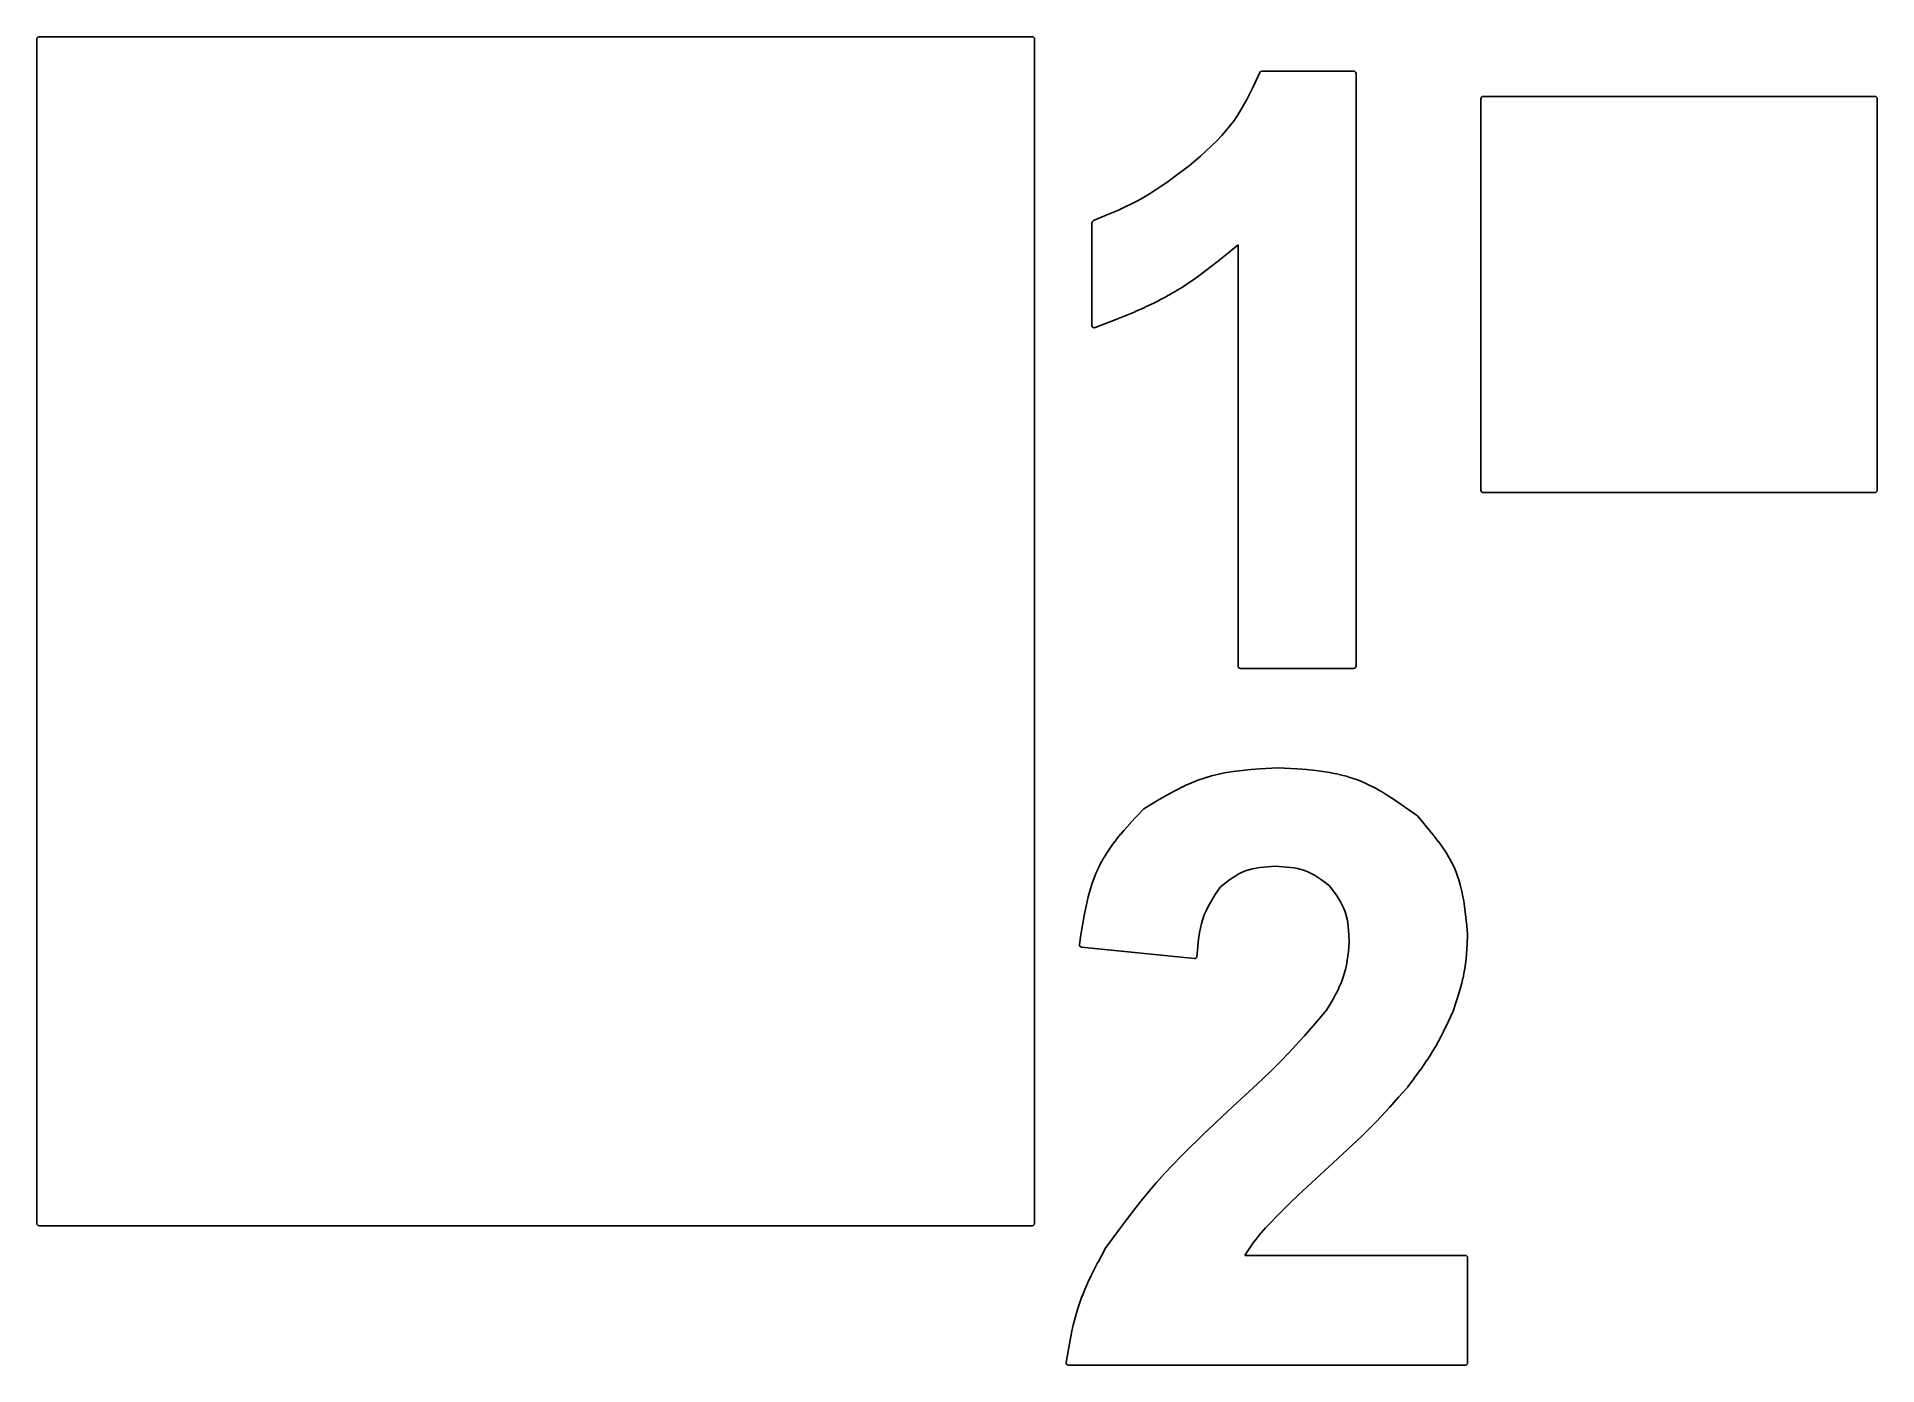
# Model space of a CAD drawing. Extents: x -144 to 91, y -74 to 96.
import ezdxf

# ---------------------------------------------------------------- set-up
doc = ezdxf.new("R2010")
doc.units = 0

msp = doc.modelspace()

# ---------------------------------------------------------------- linework, layer by layer
at = {"layer": '1', "color": 1}
for p, q in [((-143.7, -55.606), (-143.7, 95.606)), ((-143.7, -55.606), (-143.7, 95.606)), ((-143.4, 95.907), (-16.6, 95.907)), ((-143.4, 95.907), (-16.6, 95.907)), ((-16.3, 95.606), (-16.3, 44.16)), ((-16.3, 95.606), (-16.3, -13.394)), ((11.225, 88.755), (11.642, 89.616)), ((11.225, 88.755), (11.642, 89.616)), ((11.642, 89.616), (12.453, 91.363)), ((11.642, 89.616), (12.453, 91.363)), ((12.725, 91.537), (24.449, 91.537)), ((12.725, 91.537), (24.449, 91.537)), ((24.749, 91.237), (24.749, 15.545)), ((24.749, 91.237), (24.749, 15.545)), ((9.861, 86.271), (10.34, 87.08)), ((9.861, 86.271), (10.34, 87.08)), ((10.34, 87.08), (10.792, 87.909)), ((10.34, 87.08), (10.792, 87.909)), ((10.792, 87.909), (11.225, 88.755)), ((10.792, 87.909), (11.225, 88.755)), ((40.7, 38), (40.7, 88)), ((41, 88.3), (91, 88.3)), ((91.3, 88), (91.3, 38)), ((8.524, 84.371), (8.81, 84.737)), ((8.524, 84.371), (8.81, 84.737)), ((8.81, 84.737), (9.087, 85.11)), ((8.81, 84.737), (9.087, 85.11)), ((9.087, 85.11), (9.354, 85.49)), ((9.087, 85.11), (9.354, 85.49)), ((9.354, 85.49), (9.612, 85.878)), ((9.354, 85.49), (9.612, 85.878)), ((9.612, 85.878), (9.861, 86.271)), ((9.612, 85.878), (9.861, 86.271)), ((6.287, 81.965), (6.961, 82.629)), ((6.287, 81.965), (6.961, 82.629)), ((6.961, 82.629), (7.611, 83.311)), ((6.961, 82.629), (7.611, 83.311)), ((7.611, 83.311), (7.923, 83.658)), ((7.611, 83.311), (7.923, 83.658)), ((7.923, 83.658), (8.228, 84.012)), ((7.923, 83.658), (8.228, 84.012)), ((8.228, 84.012), (8.524, 84.371)), ((8.228, 84.012), (8.524, 84.371)), ((3.435, 79.412), (4.88, 80.673)), ((3.435, 79.412), (4.88, 80.673)), ((4.88, 80.673), (5.591, 81.314)), ((4.88, 80.673), (5.591, 81.314)), ((5.591, 81.314), (6.287, 81.965)), ((5.591, 81.314), (6.287, 81.965)), ((0.576, 77.316), (2.016, 78.355)), ((0.576, 77.316), (2.016, 78.355)), ((2.016, 78.355), (3.435, 79.412)), ((2.016, 78.355), (3.435, 79.412)), ((-3.141, 74.977), (-2.377, 75.404)), ((-3.141, 74.977), (-2.377, 75.404)), ((-2.377, 75.404), (-1.625, 75.855)), ((-2.377, 75.404), (-1.625, 75.855)), ((-1.625, 75.855), (-0.883, 76.325)), ((-1.625, 75.855), (-0.883, 76.325)), ((-0.883, 76.325), (-0.149, 76.814)), ((-0.883, 76.325), (-0.149, 76.814)), ((-0.149, 76.814), (0.576, 77.316)), ((-0.149, 76.814), (0.576, 77.316)), ((-8.78, 72.437), (-7.134, 73.115)), ((-8.78, 72.437), (-7.134, 73.115)), ((-7.134, 73.115), (-6.318, 73.462)), ((-7.134, 73.115), (-6.318, 73.462)), ((-6.318, 73.462), (-5.509, 73.818)), ((-6.318, 73.462), (-5.509, 73.818)), ((-5.509, 73.818), (-4.708, 74.187)), ((-5.509, 73.818), (-4.708, 74.187)), ((-4.708, 74.187), (-3.919, 74.572)), ((-4.708, 74.187), (-3.919, 74.572)), ((-3.919, 74.572), (-3.141, 74.977)), ((-3.919, 74.572), (-3.141, 74.977)), ((-8.966, 60.047), (-8.966, 72.16)), ((-8.966, 59.047), (-8.966, 72.16)), ((9.7, 69.362), (8.08, 68.022)), ((9.7, 69.362), (8.08, 68.022)), ((9.7, 15.545), (9.7, 69.362)), ((9.7, 15.545), (9.7, 69.362)), ((5.929, 66.315), (4.84, 65.499)), ((5.929, 66.315), (4.84, 65.499)), ((5.934, 66.318), (5.929, 66.315)), ((5.934, 66.318), (5.929, 66.315)), ((7.009, 67.159), (5.934, 66.318)), ((7.009, 67.159), (5.934, 66.318)), ((7.013, 67.161), (7.009, 67.159)), ((7.013, 67.161), (7.009, 67.159)), ((8.077, 68.02), (7.013, 67.161)), ((8.077, 68.02), (7.013, 67.161)), ((8.08, 68.022), (8.077, 68.02)), ((8.08, 68.022), (8.077, 68.02)), ((2.005, 63.589), (1.424, 63.241)), ((2.005, 63.589), (1.424, 63.241)), ((2.01, 63.592), (2.005, 63.589)), ((2.01, 63.592), (2.005, 63.589)), ((2.583, 63.951), (2.01, 63.592)), ((2.583, 63.951), (2.01, 63.592)), ((2.588, 63.954), (2.583, 63.951)), ((2.588, 63.954), (2.583, 63.951)), ((3.155, 64.323), (2.588, 63.954)), ((3.155, 64.323), (2.588, 63.954)), ((3.159, 64.326), (3.155, 64.323)), ((3.159, 64.326), (3.155, 64.323)), ((3.721, 64.705), (3.159, 64.326)), ((3.721, 64.705), (3.159, 64.326)), ((3.726, 64.709), (3.721, 64.705)), ((3.726, 64.709), (3.721, 64.705)), ((4.834, 65.495), (3.726, 64.709)), ((4.834, 65.495), (3.726, 64.709)), ((4.84, 65.499), (4.834, 65.495)), ((4.84, 65.499), (4.834, 65.495)), ((-2.22, 61.362), (-3.464, 60.809)), ((-2.22, 61.362), (-3.464, 60.809)), ((-2.213, 61.365), (-2.22, 61.362)), ((-2.213, 61.365), (-2.22, 61.362)), ((-0.987, 61.948), (-2.213, 61.365)), ((-0.987, 61.948), (-2.213, 61.365)), ((-0.981, 61.951), (-0.987, 61.948)), ((-0.981, 61.951), (-0.987, 61.948)), ((-0.375, 62.256), (-0.981, 61.951)), ((-0.375, 62.256), (-0.981, 61.951)), ((-0.371, 62.258), (-0.375, 62.256)), ((-0.371, 62.258), (-0.375, 62.256)), ((0.229, 62.572), (-0.371, 62.258)), ((0.229, 62.572), (-0.371, 62.258)), ((0.233, 62.575), (0.229, 62.572)), ((0.233, 62.575), (0.229, 62.572)), ((0.827, 62.9), (0.233, 62.575)), ((0.827, 62.9), (0.233, 62.575)), ((0.832, 62.902), (0.827, 62.9)), ((0.832, 62.902), (0.827, 62.9)), ((1.419, 63.238), (0.832, 62.902)), ((1.419, 63.238), (0.832, 62.902)), ((1.424, 63.241), (1.419, 63.238)), ((1.424, 63.241), (1.419, 63.238)), ((-8.966, 59.047), (-8.966, 60.047)), ((-6.003, 59.762), (-8.557, 58.768)), ((-6.003, 59.762), (-8.557, 58.768)), ((-6, 59.763), (-6.003, 59.762)), ((-6, 59.763), (-6.003, 59.762)), ((-4.731, 60.275), (-6, 59.763)), ((-4.731, 60.275), (-6, 59.763)), ((-4.727, 60.277), (-4.731, 60.275)), ((-4.727, 60.277), (-4.731, 60.275)), ((-3.469, 60.806), (-4.727, 60.277)), ((-3.469, 60.806), (-4.727, 60.277)), ((-3.464, 60.809), (-3.469, 60.806)), ((-3.464, 60.809), (-3.469, 60.806)), ((-16.3, 44.16), (-16.3, -55.606)), ((91, 37.7), (41, 37.7)), ((24.449, 15.245), (10, 15.245)), ((15.449, 15.245), (10, 15.245)), ((24.449, 15.245), (15.449, 15.245)), ((11.341, 2.349), (12.476, 2.436)), ((11.341, 2.349), (12.476, 2.436)), ((12.476, 2.436), (12.481, 2.436)), ((12.476, 2.436), (12.481, 2.436)), ((12.481, 2.436), (14.765, 2.57)), ((12.481, 2.436), (14.765, 2.57)), ((14.799, 2.57), (17.211, 2.434)), ((14.799, 2.57), (17.211, 2.434)), ((17.211, 2.434), (17.217, 2.433)), ((17.211, 2.434), (17.217, 2.433)), ((17.217, 2.433), (18.415, 2.341)), ((17.217, 2.433), (18.415, 2.341)), ((2.111, -0.106), (2.614, 0.143)), ((2.111, -0.106), (2.614, 0.143)), ((2.614, 0.143), (2.619, 0.146)), ((2.614, 0.143), (2.619, 0.146)), ((2.619, 0.146), (3.126, 0.383)), ((2.619, 0.146), (3.126, 0.383)), ((3.126, 0.383), (3.132, 0.386)), ((3.126, 0.383), (3.132, 0.386)), ((3.132, 0.386), (3.642, 0.611)), ((3.132, 0.386), (3.642, 0.611)), ((3.642, 0.611), (3.649, 0.614)), ((3.642, 0.611), (3.649, 0.614)), ((3.649, 0.614), (4.164, 0.827)), ((3.649, 0.614), (4.164, 0.827)), ((4.164, 0.827), (4.171, 0.83)), ((4.164, 0.827), (4.171, 0.83)), ((4.171, 0.83), (4.69, 1.028)), ((4.171, 0.83), (4.69, 1.028)), ((4.69, 1.028), (4.698, 1.031)), ((4.69, 1.028), (4.698, 1.031)), ((4.698, 1.031), (5.222, 1.213)), ((4.698, 1.031), (5.222, 1.213)), ((5.222, 1.213), (5.231, 1.216)), ((5.222, 1.213), (5.231, 1.216)), ((5.231, 1.216), (5.76, 1.383)), ((5.231, 1.216), (5.76, 1.383)), ((5.76, 1.383), (5.768, 1.385)), ((5.76, 1.383), (5.768, 1.385)), ((5.768, 1.385), (6.302, 1.536)), ((5.768, 1.385), (6.302, 1.536)), ((6.302, 1.536), (6.311, 1.538)), ((6.302, 1.536), (6.311, 1.538)), ((6.311, 1.538), (6.849, 1.674)), ((6.311, 1.538), (6.849, 1.674)), ((6.849, 1.674), (6.857, 1.676)), ((6.849, 1.674), (6.857, 1.676)), ((6.857, 1.676), (7.4, 1.797)), ((6.857, 1.676), (7.4, 1.797)), ((7.4, 1.797), (7.407, 1.799)), ((7.4, 1.797), (7.407, 1.799)), ((7.407, 1.799), (7.954, 1.908)), ((7.407, 1.799), (7.954, 1.908)), ((7.954, 1.908), (7.961, 1.909)), ((7.954, 1.908), (7.961, 1.909)), ((7.961, 1.909), (8.512, 2.006)), ((7.961, 1.909), (8.512, 2.006)), ((8.512, 2.006), (8.518, 2.007)), ((8.512, 2.006), (8.518, 2.007)), ((8.518, 2.007), (9.072, 2.092)), ((8.518, 2.007), (9.072, 2.092)), ((9.072, 2.092), (9.08, 2.093)), ((9.072, 2.092), (9.08, 2.093)), ((9.08, 2.093), (10.198, 2.236)), ((9.08, 2.093), (10.198, 2.236)), ((10.198, 2.236), (10.206, 2.237)), ((10.198, 2.236), (10.206, 2.237)), ((10.206, 2.237), (11.334, 2.348)), ((10.206, 2.237), (11.334, 2.348)), ((11.334, 2.348), (11.341, 2.349)), ((11.334, 2.348), (11.341, 2.349)), ((18.415, 2.341), (18.422, 2.341)), ((18.415, 2.341), (18.422, 2.341)), ((18.422, 2.341), (19.609, 2.221)), ((18.422, 2.341), (19.609, 2.221)), ((19.609, 2.221), (19.616, 2.22)), ((19.609, 2.221), (19.616, 2.22)), ((19.616, 2.22), (20.205, 2.146)), ((19.616, 2.22), (20.205, 2.146)), ((20.205, 2.146), (20.211, 2.145)), ((20.205, 2.146), (20.211, 2.145)), ((20.211, 2.145), (20.796, 2.061)), ((20.211, 2.145), (20.796, 2.061)), ((20.796, 2.061), (20.802, 2.06)), ((20.796, 2.061), (20.802, 2.06)), ((20.802, 2.06), (21.383, 1.964)), ((20.802, 2.06), (21.383, 1.964)), ((21.383, 1.964), (21.39, 1.963)), ((21.383, 1.964), (21.39, 1.963)), ((21.39, 1.963), (21.966, 1.854)), ((21.39, 1.963), (21.966, 1.854)), ((21.966, 1.854), (21.974, 1.853)), ((21.966, 1.854), (21.974, 1.853)), ((21.974, 1.853), (22.545, 1.73)), ((21.974, 1.853), (22.545, 1.73)), ((22.545, 1.73), (22.553, 1.728)), ((22.545, 1.73), (22.553, 1.728)), ((22.553, 1.728), (23.119, 1.59)), ((22.553, 1.728), (23.119, 1.59)), ((23.119, 1.59), (23.127, 1.588)), ((23.119, 1.59), (23.127, 1.588)), ((23.127, 1.588), (23.687, 1.433)), ((23.127, 1.588), (23.687, 1.433)), ((23.687, 1.433), (23.696, 1.43)), ((23.687, 1.433), (23.696, 1.43)), ((23.696, 1.43), (24.25, 1.258)), ((23.696, 1.43), (24.25, 1.258)), ((24.26, 1.255), (24.807, 1.064)), ((24.26, 1.255), (24.807, 1.064)), ((24.817, 1.06), (25.357, 0.849)), ((24.817, 1.06), (25.357, 0.849)), ((25.366, 0.845), (25.899, 0.616)), ((25.366, 0.845), (25.899, 0.616)), ((25.899, 0.616), (25.908, 0.612)), ((25.899, 0.616), (25.908, 0.612)), ((25.908, 0.612), (26.435, 0.365)), ((25.908, 0.612), (26.435, 0.365)), ((26.435, 0.365), (26.443, 0.361)), ((26.435, 0.365), (26.443, 0.361)), ((26.443, 0.361), (26.964, 0.098)), ((26.443, 0.361), (26.964, 0.098)), ((26.964, 0.098), (26.971, 0.094)), ((26.964, 0.098), (26.971, 0.094)), ((26.971, 0.094), (27.487, -0.184)), ((26.971, 0.094), (27.487, -0.184)), ((-2.342, -2.666), (-0.388, -1.486)), ((-2.342, -2.666), (-0.388, -1.486)), ((-0.388, -1.486), (-0.383, -1.483)), ((-0.388, -1.486), (-0.383, -1.483)), ((-0.383, -1.483), (0.601, -0.915)), ((-0.383, -1.483), (0.601, -0.915)), ((0.601, -0.915), (0.607, -0.911)), ((0.601, -0.915), (0.607, -0.911)), ((0.607, -0.911), (1.6, -0.37)), ((0.607, -0.911), (1.6, -0.37)), ((1.6, -0.37), (1.606, -0.366)), ((1.6, -0.37), (1.606, -0.366)), ((1.606, -0.366), (2.106, -0.108)), ((1.606, -0.366), (2.106, -0.108)), ((2.106, -0.108), (2.111, -0.106)), ((2.106, -0.108), (2.111, -0.106)), ((27.487, -0.184), (27.493, -0.188)), ((27.487, -0.184), (27.493, -0.188)), ((27.493, -0.188), (28.004, -0.479)), ((27.493, -0.188), (28.004, -0.479)), ((28.004, -0.479), (28.009, -0.482)), ((28.004, -0.479), (28.009, -0.482)), ((28.009, -0.482), (28.516, -0.786)), ((28.009, -0.482), (28.516, -0.786)), ((28.516, -0.786), (28.523, -0.79)), ((28.516, -0.786), (28.523, -0.79)), ((28.523, -0.79), (29.525, -1.428)), ((28.523, -0.79), (29.525, -1.428)), ((29.525, -1.428), (29.532, -1.433)), ((29.525, -1.428), (29.532, -1.433)), ((29.532, -1.433), (30.523, -2.103)), ((29.532, -1.433), (30.523, -2.103)), ((30.523, -2.103), (30.527, -2.106)), ((30.523, -2.103), (30.527, -2.106)), ((30.527, -2.106), (31.51, -2.798)), ((30.527, -2.106), (31.51, -2.798)), ((-4.903, -5.45), (-4.092, -4.532)), ((-4.903, -5.45), (-4.092, -4.532)), ((-4.092, -4.532), (-4.088, -4.527)), ((-4.092, -4.532), (-4.088, -4.527)), ((-4.088, -4.527), (-3.253, -3.621)), ((-4.088, -4.527), (-3.253, -3.621)), ((-3.253, -3.621), (-3.251, -3.618)), ((-3.253, -3.621), (-3.251, -3.618)), ((-3.251, -3.618), (-2.405, -2.718)), ((-3.251, -3.618), (-2.405, -2.718)), ((31.51, -2.798), (31.512, -2.799)), ((31.51, -2.798), (31.512, -2.799)), ((31.512, -2.799), (32.491, -3.502)), ((31.512, -2.799), (32.491, -3.502)), ((32.543, -3.549), (33.243, -4.355)), ((32.543, -3.549), (33.243, -4.355)), ((33.243, -4.355), (33.245, -4.357)), ((33.243, -4.355), (33.245, -4.357)), ((33.245, -4.357), (33.935, -5.168)), ((33.245, -4.357), (33.935, -5.168)), ((-6.427, -7.362), (-6.068, -6.88)), ((-6.427, -7.362), (-6.068, -6.88)), ((-6.068, -6.88), (-6.064, -6.875)), ((-6.068, -6.88), (-6.064, -6.875)), ((-6.064, -6.875), (-5.692, -6.399)), ((-6.064, -6.875), (-5.692, -6.399)), ((-5.692, -6.399), (-5.688, -6.394)), ((-5.692, -6.399), (-5.688, -6.394)), ((-5.688, -6.394), (-5.304, -5.924)), ((-5.688, -6.394), (-5.304, -5.924)), ((-5.304, -5.924), (-5.301, -5.92)), ((-5.304, -5.924), (-5.301, -5.92)), ((-5.301, -5.92), (-4.907, -5.455)), ((-5.301, -5.92), (-4.907, -5.455)), ((-4.907, -5.455), (-4.903, -5.45)), ((-4.907, -5.455), (-4.903, -5.45)), ((33.935, -5.168), (33.939, -5.172)), ((33.935, -5.168), (33.939, -5.172)), ((33.939, -5.172), (34.61, -5.991)), ((33.939, -5.172), (34.61, -5.991)), ((34.61, -5.991), (34.615, -5.997)), ((34.61, -5.991), (34.615, -5.997)), ((34.615, -5.997), (35.258, -6.828)), ((34.615, -5.997), (35.258, -6.828)), ((35.258, -6.828), (35.263, -6.835)), ((35.258, -6.828), (35.263, -6.835)), ((35.263, -6.835), (35.571, -7.256)), ((35.263, -6.835), (35.571, -7.256)), ((-7.725, -9.4), (-7.432, -8.885)), ((-7.725, -9.4), (-7.432, -8.885)), ((-7.427, -8.876), (-7.115, -8.37)), ((-7.427, -8.876), (-7.115, -8.37)), ((-7.115, -8.37), (-7.11, -8.362)), ((-7.115, -8.37), (-7.11, -8.362)), ((-7.11, -8.362), (-6.781, -7.865)), ((-7.11, -8.362), (-6.781, -7.865)), ((-6.781, -7.865), (-6.776, -7.858)), ((-6.781, -7.865), (-6.776, -7.858)), ((-6.776, -7.858), (-6.432, -7.369)), ((-6.776, -7.858), (-6.432, -7.369)), ((-6.432, -7.369), (-6.427, -7.362)), ((-6.432, -7.369), (-6.427, -7.362)), ((35.571, -7.256), (35.575, -7.261)), ((35.571, -7.256), (35.575, -7.261)), ((35.575, -7.261), (35.872, -7.687)), ((35.575, -7.261), (35.872, -7.687)), ((35.872, -7.687), (35.876, -7.693)), ((35.872, -7.687), (35.876, -7.693)), ((35.876, -7.693), (36.161, -8.124)), ((35.876, -7.693), (36.161, -8.124)), ((36.161, -8.124), (36.166, -8.131)), ((36.161, -8.124), (36.166, -8.131)), ((36.166, -8.131), (36.438, -8.567)), ((36.166, -8.131), (36.438, -8.567)), ((36.438, -8.567), (36.442, -8.575)), ((36.438, -8.567), (36.442, -8.575)), ((36.442, -8.575), (36.7, -9.017)), ((36.442, -8.575), (36.7, -9.017)), ((36.7, -9.017), (36.705, -9.026)), ((36.7, -9.017), (36.705, -9.026)), ((36.705, -9.026), (36.948, -9.475)), ((36.705, -9.026), (36.948, -9.475)), ((-8.922, -12.166), (-8.723, -11.605)), ((-8.922, -12.166), (-8.723, -11.605)), ((-8.723, -11.605), (-8.72, -11.596)), ((-8.723, -11.605), (-8.72, -11.596)), ((-8.72, -11.596), (-8.504, -11.043)), ((-8.72, -11.596), (-8.504, -11.043)), ((-8.5, -11.034), (-8.266, -10.49)), ((-8.5, -11.034), (-8.266, -10.49)), ((-8.262, -10.48), (-8.009, -9.945)), ((-8.262, -10.48), (-8.009, -9.945)), ((-8.004, -9.935), (-7.731, -9.41)), ((-8.004, -9.935), (-7.731, -9.41)), ((8.987, -11.482), (8.59, -11.761)), ((8.987, -11.482), (8.59, -11.761)), ((9.389, -11.224), (8.987, -11.482)), ((9.389, -11.224), (8.987, -11.482)), ((9.796, -10.989), (9.389, -11.224)), ((9.796, -10.989), (9.389, -11.224)), ((10.211, -10.782), (9.796, -10.989)), ((10.211, -10.782), (9.796, -10.989)), ((10.635, -10.607), (10.211, -10.782)), ((10.635, -10.607), (10.211, -10.782)), ((11.073, -10.464), (10.635, -10.607)), ((11.073, -10.464), (10.635, -10.607)), ((11.525, -10.347), (11.073, -10.464)), ((11.525, -10.347), (11.073, -10.464)), ((11.99, -10.255), (11.525, -10.347)), ((11.99, -10.255), (11.525, -10.347)), ((12.465, -10.182), (11.99, -10.255)), ((12.465, -10.182), (11.99, -10.255)), ((12.949, -10.125), (12.465, -10.182)), ((12.949, -10.125), (12.465, -10.182)), ((13.441, -10.08), (12.949, -10.125)), ((13.441, -10.08), (12.949, -10.125)), ((14.423, -10.011), (13.441, -10.08)), ((14.423, -10.011), (13.441, -10.08)), ((15.396, -10.071), (14.423, -10.011)), ((15.396, -10.071), (14.423, -10.011)), ((15.884, -10.111), (15.396, -10.071)), ((15.884, -10.111), (15.396, -10.071)), ((16.364, -10.163), (15.884, -10.111)), ((16.364, -10.163), (15.884, -10.111)), ((16.836, -10.23), (16.364, -10.163)), ((16.836, -10.23), (16.364, -10.163)), ((17.298, -10.317), (16.836, -10.23)), ((17.298, -10.317), (16.836, -10.23)), ((17.748, -10.426), (17.298, -10.317)), ((17.748, -10.426), (17.298, -10.317)), ((18.184, -10.562), (17.748, -10.426)), ((18.184, -10.562), (17.748, -10.426)), ((18.608, -10.728), (18.184, -10.562)), ((18.608, -10.728), (18.184, -10.562)), ((19.023, -10.925), (18.608, -10.728)), ((19.023, -10.925), (18.608, -10.728)), ((19.43, -11.15), (19.023, -10.925)), ((19.43, -11.15), (19.023, -10.925)), ((19.832, -11.399), (19.43, -11.15)), ((19.832, -11.399), (19.43, -11.15)), ((20.229, -11.667), (19.832, -11.399)), ((20.229, -11.667), (19.832, -11.399)), ((20.624, -11.95), (20.229, -11.667)), ((20.624, -11.95), (20.229, -11.667)), ((36.952, -9.485), (37.178, -9.941)), ((36.952, -9.485), (37.178, -9.941)), ((37.183, -9.951), (37.391, -10.415)), ((37.183, -9.951), (37.391, -10.415)), ((37.396, -10.426), (37.585, -10.898)), ((37.396, -10.426), (37.585, -10.898)), ((37.589, -10.908), (37.761, -11.388)), ((37.589, -10.908), (37.761, -11.388)), ((37.764, -11.398), (37.92, -11.884)), ((37.764, -11.398), (37.92, -11.884)), ((-16.3, -13.394), (-16.3, -55.606)), ((-9.586, -14.511), (-9.441, -13.923)), ((-9.586, -14.511), (-9.441, -13.923)), ((-9.441, -13.923), (-9.44, -13.916)), ((-9.441, -13.923), (-9.44, -13.916)), ((-9.44, -13.916), (-9.283, -13.334)), ((-9.44, -13.916), (-9.283, -13.334)), ((-9.283, -13.334), (-9.281, -13.327)), ((-9.283, -13.334), (-9.281, -13.327)), ((-9.281, -13.327), (-9.111, -12.751)), ((-9.281, -13.327), (-9.111, -12.751)), ((-9.111, -12.751), (-9.109, -12.743)), ((-9.111, -12.751), (-9.109, -12.743)), ((-9.109, -12.743), (-8.925, -12.174)), ((-9.109, -12.743), (-8.925, -12.174)), ((-8.925, -12.174), (-8.922, -12.166)), ((-8.925, -12.174), (-8.922, -12.166)), ((6.786, -13.621), (6.459, -14.129)), ((6.786, -13.621), (6.459, -14.129)), ((7.445, -12.643), (6.786, -13.621)), ((7.445, -12.643), (6.786, -13.621)), ((8.197, -12.055), (7.445, -12.643)), ((8.197, -12.055), (7.445, -12.643)), ((8.59, -11.761), (8.197, -12.055)), ((8.59, -11.761), (8.197, -12.055)), ((21.38, -12.52), (20.624, -11.95)), ((21.38, -12.52), (20.624, -11.95)), ((21.96, -13.307), (21.38, -12.52)), ((21.96, -13.307), (21.38, -12.52)), ((22.247, -13.717), (21.96, -13.307)), ((22.247, -13.717), (21.96, -13.307)), ((22.519, -14.131), (22.247, -13.717)), ((22.519, -14.131), (22.247, -13.717)), ((37.92, -11.884), (37.923, -11.893)), ((37.92, -11.884), (37.923, -11.893)), ((37.923, -11.893), (38.063, -12.386)), ((37.923, -11.893), (38.063, -12.386)), ((38.063, -12.386), (38.065, -12.395)), ((38.063, -12.386), (38.065, -12.395)), ((38.065, -12.395), (38.191, -12.894)), ((38.065, -12.395), (38.191, -12.894)), ((38.191, -12.894), (38.193, -12.901)), ((38.191, -12.894), (38.193, -12.901)), ((38.193, -12.901), (38.306, -13.406)), ((38.193, -12.901), (38.306, -13.406)), ((38.306, -13.406), (38.308, -13.413)), ((38.306, -13.406), (38.308, -13.413)), ((38.308, -13.413), (38.409, -13.922)), ((38.308, -13.413), (38.409, -13.922)), ((38.409, -13.922), (38.41, -13.929)), ((38.409, -13.922), (38.41, -13.929)), ((38.41, -13.929), (38.501, -14.443)), ((38.41, -13.929), (38.501, -14.443)), ((-10.178, -17.541), (-9.965, -16.326)), ((-10.178, -17.541), (-9.965, -16.326)), ((-9.965, -16.326), (-9.964, -16.318)), ((-9.965, -16.326), (-9.964, -16.318)), ((-9.964, -16.318), (-9.723, -15.117)), ((-9.964, -16.318), (-9.723, -15.117)), ((-9.723, -15.117), (-9.722, -15.11)), ((-9.723, -15.117), (-9.722, -15.11)), ((-9.722, -15.11), (-9.587, -14.516)), ((-9.722, -15.11), (-9.587, -14.516)), ((-9.587, -14.516), (-9.586, -14.511)), ((-9.587, -14.516), (-9.586, -14.511)), ((5.376, -16.218), (5.183, -16.764)), ((5.376, -16.218), (5.183, -16.764)), ((5.603, -15.684), (5.376, -16.218)), ((5.603, -15.684), (5.376, -16.218)), ((5.863, -15.16), (5.603, -15.684)), ((5.863, -15.16), (5.603, -15.684)), ((6.15, -14.642), (5.863, -15.16)), ((6.15, -14.642), (5.863, -15.16)), ((6.459, -14.129), (6.15, -14.642)), ((6.459, -14.129), (6.15, -14.642)), ((22.77, -14.548), (22.519, -14.131)), ((22.77, -14.548), (22.519, -14.131)), ((22.997, -14.971), (22.77, -14.548)), ((22.997, -14.971), (22.77, -14.548)), ((23.195, -15.402), (22.997, -14.971)), ((23.195, -15.402), (22.997, -14.971)), ((23.36, -15.842), (23.195, -15.402)), ((23.36, -15.842), (23.195, -15.402)), ((23.495, -16.296), (23.36, -15.842)), ((23.495, -16.296), (23.36, -15.842)), ((23.602, -16.762), (23.495, -16.296)), ((23.602, -16.762), (23.495, -16.296)), ((38.501, -14.443), (38.502, -14.451)), ((38.501, -14.443), (38.502, -14.451)), ((38.502, -14.451), (38.657, -15.49)), ((38.502, -14.451), (38.657, -15.49)), ((38.657, -15.49), (38.658, -15.499)), ((38.657, -15.49), (38.658, -15.499)), ((38.658, -15.499), (38.785, -16.55)), ((38.658, -15.499), (38.785, -16.55)), ((-10.556, -20.002), (-10.372, -18.772)), ((-10.556, -20.002), (-10.372, -18.772)), ((-10.372, -18.77), (-10.179, -17.545)), ((-10.372, -18.77), (-10.179, -17.545)), ((-10.372, -18.772), (-10.372, -18.77)), ((-10.372, -18.772), (-10.372, -18.77)), ((-10.179, -17.545), (-10.178, -17.541)), ((-10.179, -17.545), (-10.178, -17.541)), ((4.776, -18.48), (4.684, -19.073)), ((4.776, -18.48), (4.684, -19.073)), ((4.887, -17.896), (4.776, -18.48)), ((4.887, -17.896), (4.776, -18.48)), ((5.021, -17.324), (4.887, -17.896)), ((5.021, -17.324), (4.887, -17.896)), ((5.183, -16.764), (5.021, -17.324)), ((5.183, -16.764), (5.021, -17.324)), ((23.687, -17.24), (23.602, -16.762)), ((23.687, -17.24), (23.602, -16.762)), ((23.752, -17.728), (23.687, -17.24)), ((23.752, -17.728), (23.687, -17.24)), ((23.801, -18.225), (23.752, -17.728)), ((23.801, -18.225), (23.752, -17.728)), ((23.838, -18.729), (23.801, -18.225)), ((23.838, -18.729), (23.801, -18.225)), ((23.891, -19.73), (23.838, -18.729)), ((23.891, -19.73), (23.838, -18.729)), ((38.785, -16.55), (38.785, -16.556)), ((38.785, -16.55), (38.785, -16.556)), ((38.785, -16.556), (38.893, -17.615)), ((38.785, -16.556), (38.893, -17.615)), ((38.893, -17.615), (38.893, -17.618)), ((38.893, -17.615), (38.893, -17.618)), ((38.893, -17.618), (38.992, -18.681)), ((38.893, -17.618), (38.992, -18.681)), ((38.992, -18.723), (38.934, -19.967)), ((38.992, -18.723), (38.934, -19.967)), ((4.108, -21.784), (-10.29, -20.345)), ((-7.811, -20.592), (-10.29, -20.345)), ((4.108, -21.784), (-7.811, -20.592)), ((4.545, -20.281), (4.437, -21.512)), ((4.545, -20.281), (4.437, -21.512)), ((4.609, -19.674), (4.545, -20.281)), ((4.609, -19.674), (4.545, -20.281)), ((4.684, -19.073), (4.609, -19.674)), ((4.684, -19.073), (4.609, -19.674)), ((23.698, -21.475), (23.77, -20.891)), ((23.698, -21.475), (23.77, -20.891)), ((23.77, -20.891), (23.891, -19.73)), ((23.77, -20.891), (23.891, -19.73)), ((38.934, -19.972), (38.853, -21.212)), ((38.934, -19.972), (38.853, -21.212)), ((38.934, -19.967), (38.934, -19.972)), ((38.934, -19.967), (38.934, -19.972)), ((23.253, -23.738), (23.396, -23.187)), ((23.253, -23.738), (23.396, -23.187)), ((23.396, -23.187), (23.515, -22.625)), ((23.396, -23.187), (23.515, -22.625)), ((23.515, -22.625), (23.615, -22.054)), ((23.515, -22.625), (23.615, -22.054)), ((23.615, -22.054), (23.698, -21.475)), ((23.615, -22.054), (23.698, -21.475)), ((38.642, -23.086), (38.539, -23.693)), ((38.642, -23.086), (38.539, -23.693)), ((38.644, -23.076), (38.642, -23.086)), ((38.644, -23.076), (38.642, -23.086)), ((38.728, -22.465), (38.644, -23.076)), ((38.728, -22.465), (38.644, -23.076)), ((38.729, -22.457), (38.728, -22.465)), ((38.729, -22.457), (38.728, -22.465)), ((38.797, -21.842), (38.729, -22.457)), ((38.797, -21.842), (38.729, -22.457)), ((38.798, -21.836), (38.797, -21.842)), ((38.798, -21.836), (38.797, -21.842)), ((38.853, -21.219), (38.798, -21.836)), ((38.853, -21.219), (38.798, -21.836)), ((38.853, -21.212), (38.853, -21.219)), ((38.853, -21.212), (38.853, -21.219)), ((22.408, -25.86), (22.657, -25.339)), ((22.408, -25.86), (22.657, -25.339)), ((22.657, -25.339), (22.882, -24.813)), ((22.657, -25.339), (22.882, -24.813)), ((22.882, -24.813), (23.082, -24.28)), ((22.882, -24.813), (23.082, -24.28)), ((23.082, -24.28), (23.253, -23.738)), ((23.082, -24.28), (23.253, -23.738)), ((38.104, -25.528), (37.931, -26.123)), ((38.104, -25.528), (37.931, -26.123)), ((38.106, -25.522), (38.104, -25.528)), ((38.106, -25.522), (38.104, -25.528)), ((38.265, -24.925), (38.106, -25.522)), ((38.265, -24.925), (38.106, -25.522)), ((38.267, -24.917), (38.265, -24.925)), ((38.267, -24.917), (38.265, -24.925)), ((38.411, -24.317), (38.267, -24.917)), ((38.411, -24.317), (38.267, -24.917)), ((38.413, -24.307), (38.411, -24.317)), ((38.413, -24.307), (38.411, -24.317)), ((38.537, -23.703), (38.413, -24.307)), ((38.537, -23.703), (38.413, -24.307)), ((20.965, -28.407), (21.564, -27.403)), ((20.965, -28.407), (21.564, -27.403)), ((21.564, -27.403), (21.858, -26.891)), ((21.564, -27.403), (21.858, -26.891)), ((21.858, -26.891), (22.141, -26.377)), ((21.858, -26.891), (22.141, -26.377)), ((22.141, -26.377), (22.408, -25.86)), ((22.141, -26.377), (22.408, -25.86)), ((37.55, -27.319), (37.152, -28.498)), ((37.55, -27.319), (37.152, -28.498)), ((37.552, -27.313), (37.55, -27.319)), ((37.552, -27.313), (37.55, -27.319)), ((37.928, -26.13), (37.552, -27.313)), ((37.928, -26.13), (37.552, -27.313)), ((37.931, -26.123), (37.928, -26.13)), ((37.931, -26.123), (37.928, -26.13)), ((18.182, -31.652), (19.589, -30.029)), ((18.182, -31.652), (19.589, -30.029)), ((19.589, -30.029), (20.965, -28.407)), ((19.589, -30.029), (20.965, -28.407)), ((36.545, -29.814), (35.934, -31.086)), ((36.545, -29.814), (35.934, -31.086)), ((36.546, -29.81), (36.545, -29.814)), ((36.546, -29.81), (36.545, -29.814)), ((37.14, -28.528), (36.546, -29.81)), ((37.14, -28.528), (36.546, -29.81)), ((16.744, -33.239), (17.468, -32.45)), ((16.744, -33.239), (17.468, -32.45)), ((17.468, -32.45), (18.182, -31.652)), ((17.468, -32.45), (18.182, -31.652)), ((35.281, -32.353), (34.939, -32.968)), ((35.281, -32.353), (34.939, -32.968)), ((35.284, -32.347), (35.281, -32.353)), ((35.284, -32.347), (35.281, -32.353)), ((35.612, -31.725), (35.284, -32.347)), ((35.612, -31.725), (35.284, -32.347)), ((35.614, -31.72), (35.612, -31.725)), ((35.614, -31.72), (35.612, -31.725)), ((35.931, -31.091), (35.614, -31.72)), ((35.931, -31.091), (35.614, -31.72)), ((35.934, -31.086), (35.931, -31.091)), ((35.934, -31.086), (35.931, -31.091)), ((14.504, -35.542), (15.261, -34.784)), ((14.504, -35.542), (15.261, -34.784)), ((15.261, -34.784), (16.008, -34.016)), ((15.261, -34.784), (16.008, -34.016)), ((16.008, -34.016), (16.744, -33.239)), ((16.008, -34.016), (16.744, -33.239)), ((33.813, -34.782), (33.416, -35.364)), ((33.813, -34.782), (33.416, -35.364)), ((33.816, -34.778), (33.813, -34.782)), ((33.816, -34.778), (33.813, -34.782)), ((34.201, -34.189), (33.816, -34.778)), ((34.201, -34.189), (33.816, -34.778)), ((34.204, -34.183), (34.201, -34.189)), ((34.204, -34.183), (34.201, -34.189)), ((34.575, -33.586), (34.204, -34.183)), ((34.575, -33.586), (34.204, -34.183)), ((34.579, -33.58), (34.575, -33.586)), ((34.579, -33.58), (34.575, -33.586)), ((34.936, -32.974), (34.579, -33.58)), ((34.936, -32.974), (34.579, -33.58)), ((34.939, -32.968), (34.936, -32.974)), ((34.939, -32.968), (34.936, -32.974)), ((12.184, -37.777), (13.738, -36.293)), ((12.184, -37.777), (13.738, -36.293)), ((13.738, -36.293), (14.504, -35.542)), ((13.738, -36.293), (14.504, -35.542)), ((32.17, -37.092), (31.323, -38.223)), ((32.17, -37.092), (31.323, -38.223)), ((32.172, -37.089), (32.17, -37.092)), ((32.172, -37.089), (32.17, -37.092)), ((33.005, -35.949), (32.172, -37.089)), ((33.005, -35.949), (32.172, -37.089)), ((33.008, -35.944), (33.005, -35.949)), ((33.008, -35.944), (33.005, -35.949)), ((33.414, -35.368), (33.008, -35.944)), ((33.414, -35.368), (33.008, -35.944)), ((33.416, -35.364), (33.414, -35.368)), ((33.416, -35.364), (33.414, -35.368)), ((9.026, -40.702), (10.61, -39.244)), ((9.026, -40.702), (10.61, -39.244)), ((10.61, -39.244), (12.184, -37.777)), ((10.61, -39.244), (12.184, -37.777)), ((30.192, -39.512), (29.068, -40.77)), ((30.192, -39.512), (29.068, -40.77)), ((30.194, -39.51), (30.192, -39.512)), ((30.194, -39.51), (30.192, -39.512)), ((31.308, -38.241), (30.194, -39.51)), ((31.308, -38.241), (30.194, -39.51)), ((6.792, -42.786), (9.024, -40.704)), ((6.792, -42.786), (9.024, -40.704)), ((9.024, -40.704), (9.026, -40.702)), ((9.024, -40.704), (9.026, -40.702)), ((27.916, -42.017), (27.333, -42.626)), ((27.916, -42.017), (27.333, -42.626)), ((27.92, -42.013), (27.916, -42.017)), ((27.92, -42.013), (27.916, -42.017)), ((29.065, -40.774), (27.92, -42.013)), ((29.065, -40.774), (27.92, -42.013)), ((29.068, -40.77), (29.065, -40.774)), ((29.068, -40.77), (29.065, -40.774)), ((4.58, -44.892), (5.68, -43.837)), ((4.58, -44.892), (5.68, -43.837)), ((5.68, -43.837), (5.682, -43.835)), ((5.68, -43.837), (5.682, -43.835)), ((5.682, -43.835), (6.791, -42.788)), ((5.682, -43.835), (6.791, -42.788)), ((6.791, -42.788), (6.792, -42.786)), ((6.791, -42.788), (6.792, -42.786)), ((25.531, -44.421), (24.308, -45.584)), ((25.531, -44.421), (24.308, -45.584)), ((25.534, -44.417), (25.531, -44.421)), ((25.534, -44.417), (25.531, -44.421)), ((26.736, -43.234), (25.534, -44.417)), ((26.736, -43.234), (25.534, -44.417)), ((26.74, -43.23), (26.736, -43.234)), ((26.74, -43.23), (26.736, -43.234)), ((27.331, -42.629), (26.74, -43.23)), ((27.331, -42.629), (26.74, -43.23)), ((27.333, -42.626), (27.331, -42.629)), ((27.333, -42.626), (27.331, -42.629)), ((2.413, -47.041), (3.487, -45.963)), ((2.413, -47.041), (3.487, -45.963)), ((3.487, -45.963), (3.489, -45.96)), ((3.487, -45.963), (3.489, -45.96)), ((3.489, -45.96), (4.578, -44.894)), ((3.489, -45.96), (4.578, -44.894)), ((4.578, -44.894), (4.58, -44.892)), ((4.578, -44.894), (4.58, -44.892)), ((24.305, -45.587), (21.825, -47.879)), ((24.305, -45.587), (21.825, -47.879)), ((24.308, -45.584), (24.305, -45.587)), ((24.308, -45.584), (24.305, -45.587)), ((-0.705, -50.388), (0.308, -49.257)), ((-0.705, -50.388), (0.308, -49.257)), ((0.308, -49.257), (0.312, -49.252)), ((0.308, -49.257), (0.312, -49.252)), ((0.312, -49.252), (1.349, -48.141)), ((0.312, -49.252), (1.349, -48.141)), ((1.349, -48.141), (1.353, -48.137)), ((1.349, -48.141), (1.353, -48.137)), ((1.353, -48.137), (2.409, -47.044)), ((1.353, -48.137), (2.409, -47.044)), ((2.409, -47.044), (2.413, -47.041)), ((2.409, -47.044), (2.413, -47.041)), ((21.824, -47.88), (19.607, -49.909)), ((21.824, -47.88), (19.607, -49.909)), ((21.825, -47.879), (21.824, -47.88)), ((21.825, -47.879), (21.824, -47.88)), ((-2.665, -52.728), (-1.702, -51.553)), ((-2.665, -52.728), (-1.702, -51.553)), ((-1.702, -51.553), (-1.697, -51.548)), ((-1.702, -51.553), (-1.697, -51.548)), ((-1.697, -51.548), (-0.71, -50.393)), ((-1.697, -51.548), (-0.71, -50.393)), ((-0.71, -50.393), (-0.705, -50.388)), ((-0.71, -50.393), (-0.705, -50.388)), ((18.507, -50.93), (17.417, -51.959)), ((18.507, -50.93), (17.417, -51.959)), ((19.607, -49.909), (18.507, -50.93)), ((19.607, -49.909), (18.507, -50.93)), ((-4.539, -55.138), (-3.613, -53.93)), ((-4.539, -55.138), (-3.613, -53.93)), ((-3.613, -53.93), (-3.61, -53.927)), ((-3.613, -53.93), (-3.61, -53.927)), ((-3.61, -53.927), (-2.668, -52.733)), ((-3.61, -53.927), (-2.668, -52.733)), ((-2.668, -52.733), (-2.665, -52.728)), ((-2.668, -52.733), (-2.665, -52.728)), ((16.339, -53.001), (15.276, -54.057)), ((16.339, -53.001), (15.276, -54.057)), ((17.417, -51.959), (16.339, -53.001)), ((17.417, -51.959), (16.339, -53.001)), ((-16.6, -55.907), (-143.4, -55.907)), ((-16.6, -55.907), (-143.4, -55.907)), ((-7.262, -58.82), (-5.456, -56.363)), ((-7.262, -58.82), (-5.456, -56.363)), ((-5.456, -56.363), (-5.454, -56.36)), ((-5.456, -56.363), (-5.454, -56.36)), ((-5.454, -56.36), (-4.541, -55.141)), ((-5.454, -56.36), (-4.541, -55.141)), ((-4.541, -55.141), (-4.539, -55.138)), ((-4.541, -55.141), (-4.539, -55.138)), ((13.178, -56.192), (12.38, -57.133)), ((13.178, -56.192), (12.38, -57.133)), ((15.276, -54.057), (13.178, -56.192)), ((15.276, -54.057), (13.178, -56.192)), ((11.263, -58.599), (10.92, -59.11)), ((11.263, -58.599), (10.92, -59.11)), ((11.619, -58.099), (11.263, -58.599)), ((11.619, -58.099), (11.263, -58.599)), ((11.993, -57.612), (11.619, -58.099)), ((11.993, -57.612), (11.619, -58.099)), ((12.38, -57.133), (11.993, -57.612)), ((12.38, -57.133), (11.993, -57.612)), ((-8.639, -61.418), (-8.196, -60.563)), ((-8.639, -61.418), (-8.196, -60.563)), ((-8.196, -60.563), (-8.194, -60.559)), ((-8.196, -60.563), (-8.194, -60.559)), ((-8.194, -60.559), (-7.285, -58.856)), ((-8.194, -60.559), (-7.285, -58.856)), ((10.92, -59.11), (10.546, -59.7)), ((10.92, -59.11), (10.546, -59.7)), ((10.546, -59.7), (38.693, -59.7)), ((10.546, -59.7), (38.693, -59.7)), ((38.993, -60), (38.993, -73.421)), ((38.993, -60), (38.993, -73.421)), ((-9.874, -64.036), (-9.486, -63.162)), ((-9.874, -64.036), (-9.486, -63.162)), ((-9.486, -63.162), (-9.483, -63.155)), ((-9.486, -63.162), (-9.483, -63.155)), ((-9.483, -63.155), (-9.073, -62.288)), ((-9.483, -63.155), (-9.073, -62.288)), ((-9.073, -62.288), (-9.07, -62.283)), ((-9.073, -62.288), (-9.07, -62.283)), ((-9.07, -62.283), (-8.641, -61.422)), ((-9.07, -62.283), (-8.641, -61.422)), ((-8.641, -61.422), (-8.639, -61.418)), ((-8.641, -61.422), (-8.639, -61.418)), ((-10.568, -65.834), (-10.241, -64.939)), ((-10.568, -65.834), (-10.241, -64.939)), ((-10.237, -64.929), (-9.877, -64.045)), ((-10.237, -64.929), (-9.877, -64.045)), ((-9.877, -64.045), (-9.874, -64.036)), ((-9.877, -64.045), (-9.874, -64.036)), ((-11.357, -68.619), (-11.127, -67.691)), ((-11.357, -68.619), (-11.127, -67.691)), ((-11.127, -67.691), (-11.125, -67.682)), ((-11.127, -67.691), (-11.125, -67.682)), ((-11.125, -67.682), (-10.867, -66.763)), ((-11.125, -67.682), (-10.867, -66.763)), ((-10.863, -66.753), (-10.572, -65.845)), ((-10.863, -66.753), (-10.572, -65.845)), ((-11.754, -70.512), (-11.567, -69.569)), ((-11.754, -70.512), (-11.567, -69.569)), ((-11.567, -69.569), (-11.566, -69.563)), ((-11.567, -69.569), (-11.566, -69.563)), ((-11.566, -69.563), (-11.359, -68.626)), ((-11.566, -69.563), (-11.359, -68.626)), ((-11.359, -68.626), (-11.357, -68.619)), ((-11.359, -68.626), (-11.357, -68.619)), ((-12.252, -73.371), (-11.929, -71.467)), ((-12.252, -73.371), (-11.929, -71.467)), ((-11.929, -71.464), (-11.755, -70.516)), ((-11.929, -71.464), (-11.755, -70.516)), ((-11.929, -71.467), (-11.929, -71.464)), ((-11.929, -71.467), (-11.929, -71.464)), ((-11.755, -70.516), (-11.754, -70.512)), ((-11.755, -70.516), (-11.754, -70.512)), ((38.693, -73.721), (-11.957, -73.721)), ((38.693, -73.721), (-11.957, -73.721))]:
    msp.add_line(p, q, dxfattribs=at)
for centre, start, end in [((-143.4, 95.606), 90, 180), ((-143.4, 95.606), 90, 180), ((-16.6, 95.606), 0, 90), ((-16.6, 95.606), 0, 90), ((12.725, 91.237), 90, 155.09157), ((12.725, 91.237), 90, 155.09157), ((24.449, 91.237), 0, 90), ((24.449, 91.237), 0, 90), ((41, 88), 90, 180), ((91, 88), 0, 90), ((-8.666, 72.16), 112.38746, 180), ((-8.666, 72.16), 112.38746, 180), ((-8.666, 59.047), 180, -68.73576), ((-8.666, 59.047), 180, -68.73576), ((41, 38), 180, -138.31279), ((41, 38), -138.31279, -90), ((91, 38), -90, 0), ((10, 15.545), 180, -90), ((10, 15.545), 180, -90), ((24.449, 15.545), -90, 0), ((24.449, 15.545), -90, 0), ((14.782, 2.271), 86.7573, 93.36147), ((14.782, 2.271), 86.7573, 93.36147), ((24.161, 0.972), 70.73296, 72.71068), ((24.161, 0.972), 70.73296, 72.71068), ((24.708, 0.78), 68.67044, 70.73296), ((24.708, 0.78), 68.67044, 70.73296), ((25.247, 0.57), 66.69882, 68.67011), ((25.247, 0.57), 66.69882, 68.67011), ((-2.187, -2.923), 121.12839, 136.80608), ((-2.187, -2.923), 121.12839, 136.80608), ((32.317, -3.746), 40.95711, 54.33896), ((32.317, -3.746), 40.95711, 54.33896), ((-7.464, -9.548), 150.35908, 152.52005), ((-7.464, -9.548), 150.35908, 152.52005), ((-7.172, -9.033), 148.35218, 150.35924), ((-7.172, -9.033), 148.35218, 150.35924), ((-8.224, -11.152), 156.74801, 158.66541), ((-8.224, -11.152), 156.74801, 158.66541), ((-7.99, -10.608), 154.70143, 156.74793), ((-7.99, -10.608), 154.70143, 156.74793), ((-7.737, -10.073), 152.52005, 154.70139), ((-7.737, -10.073), 152.52005, 154.70139), ((36.683, -9.618), 26.32818, 28.3549), ((36.683, -9.618), 26.32818, 28.3549), ((36.909, -10.074), 24.14463, 26.32867), ((36.909, -10.074), 24.14463, 26.32867), ((37.117, -10.538), 21.88289, 24.14417), ((37.117, -10.538), 21.88289, 24.14417), ((37.307, -11.01), 19.7265, 21.88316), ((37.307, -11.01), 19.7265, 21.88316), ((37.479, -11.489), 17.72176, 19.7265), ((37.479, -11.489), 17.72176, 19.7265), ((38.693, -18.709), -2.69774, 5.28034), ((38.693, -18.709), -2.69774, 5.28034), ((-10.26, -20.046), 171.48654, -95.71074), ((-10.26, -20.046), 171.48654, -95.71074), ((4.138, -21.486), -95.71065, -5.02033), ((4.138, -21.486), -95.71065, -5.02033), ((38.243, -23.643), -11.61277, -9.65492), ((38.243, -23.643), -11.61277, -9.65492), ((36.867, -28.402), -24.82946, -18.6696), ((36.867, -28.402), -24.82946, -18.6696), ((31.083, -38.043), -41.2877, -36.84731), ((31.083, -38.043), -41.2877, -36.84731), ((-143.4, -55.606), 180, -90), ((-143.4, -55.606), 180, -90), ((-16.6, -55.606), -90, 0), ((-16.6, -55.606), -90, 0), ((-7.02, -58.997), 143.67984, 151.91217), ((-7.02, -58.997), 143.67984, 151.91217), ((38.693, -60), 0, 90), ((38.693, -60), 0, 90), ((-9.959, -65.042), 157.86037, 159.91438), ((-9.959, -65.042), 157.86037, 159.91438), ((-10.578, -66.844), 162.19454, 164.28858), ((-10.578, -66.844), 162.19454, 164.28858), ((-10.286, -65.937), 159.91574, 162.19454), ((-10.286, -65.937), 159.91574, 162.19454), ((-11.957, -73.421), 170.36398, -90), ((-11.957, -73.421), 170.36398, -90), ((38.693, -73.421), -90, 0), ((38.693, -73.421), -90, 0)]:
    msp.add_arc(centre, 0.3, start, end, dxfattribs=at)

doc.saveas('drawing.dxf')
